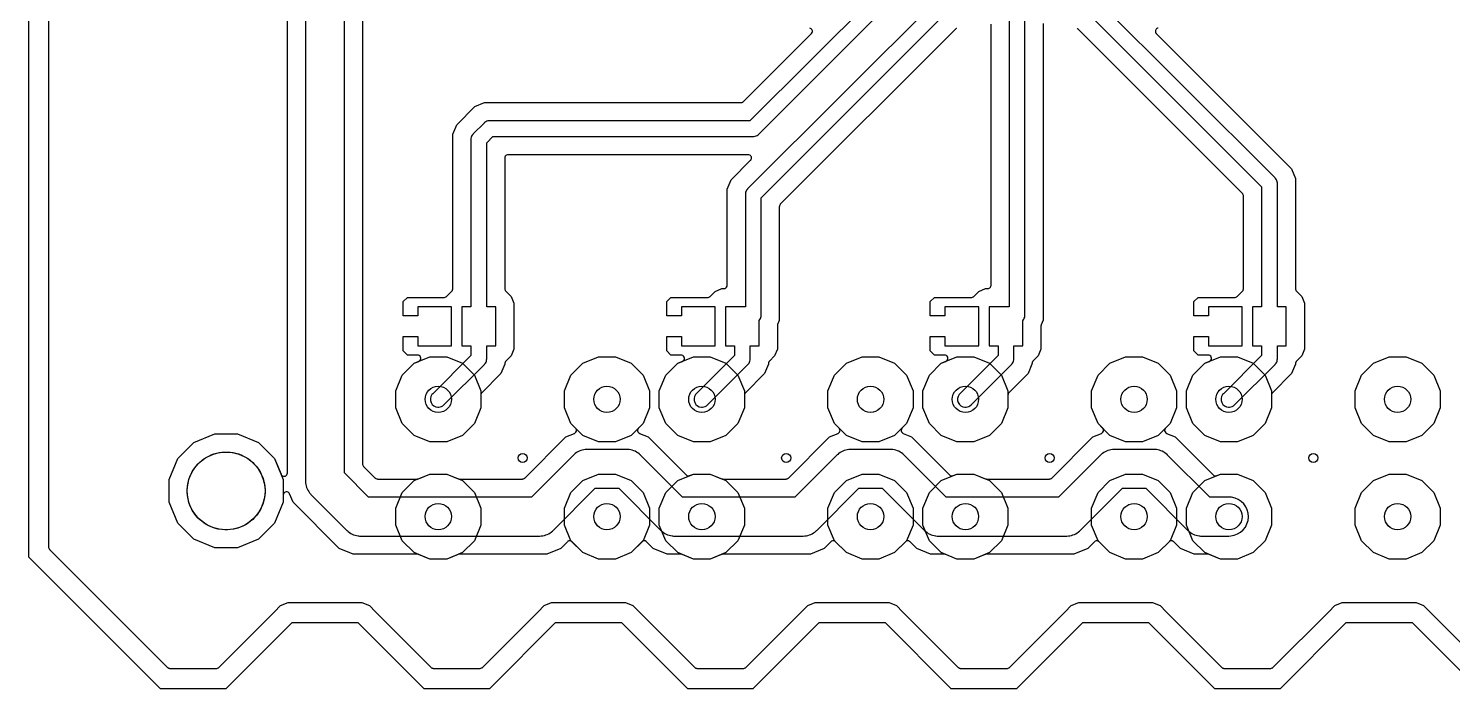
# Model space of a CAD drawing. Header units: millimetres. Extents: x 0 to 160, y -1 to 70.
# Drawn here: x 0 to 54.9, y -1.3 to 24.2 of the extents above; entities that cross this region are included whole.
import ezdxf

# ---------------------------------------------------------------- set-up
doc = ezdxf.new("R2010")
doc.units = ezdxf.units.MM

msp = doc.modelspace()

# ---------------------------------------------------------------- linework, layer by layer
at = {"layer": '16_copper'}
msp.add_lwpolyline([(0.776, 64.396), (0.776, 4.184), (0.777, 4.179), (0.777, 4.173, 0.111436), (0.794, 4.12), (0.798, 4.114), (0.803, 4.106), (0.809, 4.099), (0.813, 4.094), (5.364, -0.457), (5.369, -0.46), (5.372, -0.464, 0.11143), (5.422, -0.49), (5.429, -0.491), (5.439, -0.493), (5.448, -0.493), (5.454, -0.494), (7.246, -0.494), (7.251, -0.493), (7.257, -0.493, 0.111436), (7.31, -0.476), (7.316, -0.472), (7.324, -0.467), (7.331, -0.461), (7.336, -0.457), (9.484, 1.692), (9.484, 1.692), (9.72, 1.928), (10.006, 2.046), (12.854, 2.046), (13.14, 1.928), (13.376, 1.692), (13.376, 1.692), (15.524, -0.457), (15.529, -0.46), (15.532, -0.464, 0.11143), (15.582, -0.49), (15.589, -0.491), (15.599, -0.493), (15.608, -0.493), (15.614, -0.494), (17.406, -0.494), (17.411, -0.493), (17.417, -0.493, 0.111436), (17.47, -0.476), (17.476, -0.472), (17.484, -0.467), (17.491, -0.461), (17.496, -0.457), (19.644, 1.692), (19.644, 1.692), (19.88, 1.928), (20.166, 2.046), (23.014, 2.046), (23.3, 1.928), (23.536, 1.692), (23.536, 1.692), (25.684, -0.457), (25.689, -0.46), (25.692, -0.464, 0.11143), (25.742, -0.49), (25.749, -0.491), (25.759, -0.493), (25.768, -0.493), (25.774, -0.494), (27.566, -0.494), (27.571, -0.493), (27.577, -0.493, 0.111436), (27.63, -0.476), (27.636, -0.472), (27.644, -0.467), (27.651, -0.461), (27.656, -0.457), (29.804, 1.692), (29.804, 1.692), (30.04, 1.928), (30.326, 2.046), (33.174, 2.046), (33.46, 1.928), (33.696, 1.692), (33.696, 1.692), (35.844, -0.457), (35.849, -0.46), (35.852, -0.464, 0.11143), (35.902, -0.49), (35.909, -0.491), (35.919, -0.493), (35.928, -0.493), (35.934, -0.494), (37.726, -0.494), (37.731, -0.493), (37.737, -0.493, 0.111436), (37.79, -0.476), (37.796, -0.472), (37.804, -0.467), (37.811, -0.461), (37.816, -0.457), (39.964, 1.692), (39.964, 1.692), (40.2, 1.928), (40.486, 2.046), (43.334, 2.046), (43.62, 1.928), (43.856, 1.692), (46.004, -0.457), (46.009, -0.46), (46.012, -0.464, 0.11143), (46.062, -0.49), (46.069, -0.491), (46.079, -0.493), (46.088, -0.493), (46.094, -0.494), (47.886, -0.494), (47.891, -0.493), (47.897, -0.493, 0.111436), (47.95, -0.476), (47.956, -0.472), (47.964, -0.467), (47.971, -0.461), (47.976, -0.457), (50.124, 1.692), (50.36, 1.928), (50.646, 2.046), (53.494, 2.046), (53.78, 1.928), (54.016, 1.692), (54.016, 1.692), (56.164, -0.457)], format="xyb", dxfattribs=at)
for points in [[(15.473, 8.241), (14.87, 8.49), (14.409, 8.952), (14.159, 9.554), (14.159, 10.207), (14.409, 10.809), (14.87, 11.271), (15.473, 11.52), (16.125, 11.52), (16.728, 11.271), (17.189, 10.809), (17.439, 10.207), (17.439, 9.554), (17.189, 8.952), (16.728, 8.49), (16.125, 8.241)], [(21.975, 8.241), (21.372, 8.49), (20.911, 8.952), (20.661, 9.554), (20.661, 10.207), (20.911, 10.809), (21.372, 11.271), (21.975, 11.52), (22.627, 11.52), (23.23, 11.271), (23.691, 10.809), (23.941, 10.207), (23.941, 9.554), (23.691, 8.952), (23.23, 8.49), (22.627, 8.241)], [(25.633, 8.241), (25.03, 8.49), (24.569, 8.952), (24.319, 9.554), (24.319, 10.207), (24.569, 10.809), (25.03, 11.271), (25.633, 11.52), (26.285, 11.52), (26.888, 11.271), (27.349, 10.809), (27.599, 10.207), (27.599, 9.554), (27.349, 8.952), (26.888, 8.49), (26.285, 8.241)], [(32.135, 8.241), (31.532, 8.49), (31.071, 8.952), (30.821, 9.554), (30.821, 10.207), (31.071, 10.809), (31.532, 11.271), (32.135, 11.52), (32.787, 11.52), (33.39, 11.271), (33.851, 10.809), (34.101, 10.207), (34.101, 9.554), (33.851, 8.952), (33.39, 8.49), (32.787, 8.241)], [(35.793, 8.241), (35.19, 8.49), (34.729, 8.952), (34.479, 9.554), (34.479, 10.207), (34.729, 10.809), (35.19, 11.271), (35.793, 11.52), (36.445, 11.52), (37.048, 11.271), (37.509, 10.809), (37.759, 10.207), (37.759, 9.554), (37.509, 8.952), (37.048, 8.49), (36.445, 8.241)], [(42.295, 8.241), (41.692, 8.49), (41.231, 8.952), (40.981, 9.554), (40.981, 10.207), (41.231, 10.809), (41.692, 11.271), (42.295, 11.52), (42.947, 11.52), (43.55, 11.271), (44.011, 10.809), (44.261, 10.207), (44.261, 9.554), (44.011, 8.952), (43.55, 8.49), (42.947, 8.241)], [(45.953, 8.241), (45.35, 8.49), (44.889, 8.952), (44.639, 9.554), (44.639, 10.207), (44.889, 10.809), (45.35, 11.271), (45.953, 11.52), (46.605, 11.52), (47.208, 11.271), (47.669, 10.809), (47.919, 10.207), (47.919, 9.554), (47.669, 8.952), (47.208, 8.49), (46.605, 8.241)], [(52.455, 8.241), (51.852, 8.49), (51.391, 8.952), (51.141, 9.554), (51.141, 10.207), (51.391, 10.809), (51.852, 11.271), (52.455, 11.52), (53.107, 11.52), (53.71, 11.271), (54.171, 10.809), (54.421, 10.207), (54.421, 9.554), (54.171, 8.952), (53.71, 8.49), (53.107, 8.241)], [(7.182, 4.15), (6.374, 4.485), (5.755, 5.104), (5.42, 5.912), (5.42, 6.788), (5.755, 7.596), (6.374, 8.215), (7.182, 8.55), (8.058, 8.55), (8.866, 8.215), (9.485, 7.596), (9.82, 6.788), (9.82, 5.912), (9.485, 5.104), (8.866, 4.485), (8.058, 4.15)], [(15.473, 3.72), (14.87, 3.969), (14.409, 4.431), (14.159, 5.033), (14.159, 5.686), (14.409, 6.288), (14.87, 6.75), (15.473, 6.999), (16.125, 6.999), (16.728, 6.75), (17.189, 6.288), (17.439, 5.686), (17.439, 5.033), (17.189, 4.431), (16.728, 3.969), (16.125, 3.72)], [(21.975, 3.72), (21.372, 3.969), (20.911, 4.431), (20.661, 5.033), (20.661, 5.686), (20.911, 6.288), (21.372, 6.75), (21.975, 6.999), (22.627, 6.999), (23.23, 6.75), (23.691, 6.288), (23.941, 5.686), (23.941, 5.033), (23.691, 4.431), (23.23, 3.969), (22.627, 3.72)], [(25.633, 3.72), (25.03, 3.969), (24.569, 4.431), (24.319, 5.033), (24.319, 5.686), (24.569, 6.288), (25.03, 6.75), (25.633, 6.999), (26.285, 6.999), (26.888, 6.75), (27.349, 6.288), (27.599, 5.686), (27.599, 5.033), (27.349, 4.431), (26.888, 3.969), (26.285, 3.72)], [(32.135, 3.72), (31.532, 3.969), (31.071, 4.431), (30.821, 5.033), (30.821, 5.686), (31.071, 6.288), (31.532, 6.75), (32.135, 6.999), (32.787, 6.999), (33.39, 6.75), (33.851, 6.288), (34.101, 5.686), (34.101, 5.033), (33.851, 4.431), (33.39, 3.969), (32.787, 3.72)], [(35.793, 3.72), (35.19, 3.969), (34.729, 4.431), (34.479, 5.033), (34.479, 5.686), (34.729, 6.288), (35.19, 6.75), (35.793, 6.999), (36.445, 6.999), (37.048, 6.75), (37.509, 6.288), (37.759, 5.686), (37.759, 5.033), (37.509, 4.431), (37.048, 3.969), (36.445, 3.72)], [(42.295, 3.72), (41.692, 3.969), (41.231, 4.431), (40.981, 5.033), (40.981, 5.686), (41.231, 6.288), (41.692, 6.75), (42.295, 6.999), (42.947, 6.999), (43.55, 6.75), (44.011, 6.288), (44.261, 5.686), (44.261, 5.033), (44.011, 4.431), (43.55, 3.969), (42.947, 3.72)], [(45.953, 3.72), (45.35, 3.969), (44.889, 4.431), (44.639, 5.033), (44.639, 5.686), (44.889, 6.288), (45.35, 6.75), (45.953, 6.999), (46.605, 6.999), (47.208, 6.75), (47.669, 6.288), (47.919, 5.686), (47.919, 5.033), (47.669, 4.431), (47.208, 3.969), (46.605, 3.72)], [(52.455, 3.72), (51.852, 3.969), (51.391, 4.431), (51.141, 5.033), (51.141, 5.686), (51.391, 6.288), (51.852, 6.75), (52.455, 6.999), (53.107, 6.999), (53.71, 6.75), (54.171, 6.288), (54.421, 5.686), (54.421, 5.033), (54.171, 4.431), (53.71, 3.969), (53.107, 3.72)]]:
    msp.add_lwpolyline(points, close=True, dxfattribs=at)
at = {"layer": '1_copper'}
for points in [[(0.776, 64.396), (0.776, 4.184), (0.777, 4.179), (0.777, 4.173, 0.111436), (0.794, 4.12), (0.798, 4.114), (0.803, 4.106), (0.809, 4.099), (0.813, 4.094), (5.364, -0.457), (5.369, -0.46), (5.372, -0.464, 0.11143), (5.422, -0.49), (5.429, -0.491), (5.439, -0.493), (5.448, -0.493), (5.454, -0.494), (7.246, -0.494), (7.251, -0.493), (7.257, -0.493, 0.111436), (7.31, -0.476), (7.316, -0.472), (7.324, -0.467), (7.331, -0.461), (7.336, -0.457), (9.484, 1.692), (9.484, 1.692), (9.72, 1.928), (10.006, 2.046), (12.854, 2.046), (13.14, 1.928), (13.376, 1.692), (13.376, 1.692), (15.524, -0.457), (15.529, -0.46), (15.532, -0.464, 0.11143), (15.582, -0.49), (15.589, -0.491), (15.599, -0.493), (15.608, -0.493), (15.614, -0.494), (17.406, -0.494), (17.411, -0.493), (17.417, -0.493, 0.111436), (17.47, -0.476), (17.476, -0.472), (17.484, -0.467), (17.491, -0.461), (17.496, -0.457), (19.644, 1.692), (19.644, 1.692), (19.88, 1.928), (20.166, 2.046), (23.014, 2.046), (23.3, 1.928), (23.536, 1.692), (23.536, 1.692), (25.684, -0.457), (25.689, -0.46), (25.692, -0.464, 0.11143), (25.742, -0.49), (25.749, -0.491), (25.759, -0.493), (25.768, -0.493), (25.774, -0.494), (27.566, -0.494), (27.571, -0.493), (27.577, -0.493, 0.111436), (27.63, -0.476), (27.636, -0.472), (27.644, -0.467), (27.651, -0.461), (27.656, -0.457), (29.804, 1.692), (29.804, 1.692), (30.04, 1.928), (30.326, 2.046), (33.174, 2.046), (33.46, 1.928), (33.696, 1.692), (33.696, 1.692), (35.844, -0.457), (35.849, -0.46), (35.852, -0.464, 0.11143), (35.902, -0.49), (35.909, -0.491), (35.919, -0.493), (35.928, -0.493), (35.934, -0.494), (37.726, -0.494), (37.731, -0.493), (37.737, -0.493, 0.111436), (37.79, -0.476), (37.796, -0.472), (37.804, -0.467), (37.811, -0.461), (37.816, -0.457), (39.964, 1.692), (39.964, 1.692), (40.2, 1.928), (40.486, 2.046), (43.334, 2.046), (43.62, 1.928), (43.856, 1.692), (46.004, -0.457), (46.009, -0.46), (46.012, -0.464, 0.11143), (46.062, -0.49), (46.069, -0.491), (46.079, -0.493), (46.088, -0.493), (46.094, -0.494), (47.886, -0.494), (47.891, -0.493), (47.897, -0.493, 0.111436), (47.95, -0.476), (47.956, -0.472), (47.964, -0.467), (47.971, -0.461), (47.976, -0.457), (50.124, 1.692), (50.36, 1.928), (50.646, 2.046), (53.494, 2.046), (53.78, 1.928), (54.016, 1.692), (54.016, 1.692), (56.164, -0.457)], [(12.88, 24.747), (12.88, 7.384), (12.881, 7.379), (12.88, 7.373, 0.111436), (12.897, 7.32), (12.902, 7.314), (12.907, 7.306), (12.913, 7.3), (12.917, 7.294), (13.365, 6.847), (13.369, 6.843), (13.373, 6.839, 0.11143), (13.423, 6.814), (13.43, 6.813), (13.44, 6.81), (13.448, 6.81), (13.455, 6.809), (14.989, 6.809), (14.998, 6.81), (15.006, 6.811), (15.011, 6.812), (15.017, 6.813), (15.03, 6.817), (15.038, 6.819), (15.473, 6.999), (16.125, 6.999), (16.56, 6.819), (16.568, 6.817), (16.576, 6.814), (16.581, 6.813), (16.587, 6.811), (16.6, 6.81), (16.608, 6.809), (19.043, 6.809), (19.048, 6.81), (19.054, 6.81, 0.111436), (19.107, 6.827), (19.113, 6.831), (19.121, 6.837), (19.127, 6.843), (19.133, 6.847), (20.717, 8.431), (21.047, 8.568), (21.055, 8.572), (21.064, 8.576, 0.409203), (21.108, 8.749), (21.105, 8.752), (21.103, 8.756), (21.093, 8.768), (21.088, 8.775), (20.911, 8.952), (20.661, 9.554), (20.661, 10.207), (20.911, 10.809), (21.372, 11.271), (21.975, 11.52), (22.627, 11.52), (23.23, 11.271), (23.691, 10.809), (23.941, 10.207), (23.941, 9.554), (23.691, 8.952), (23.514, 8.775), (23.508, 8.767), (23.502, 8.76, 0.409206), (23.527, 8.584), (23.531, 8.582), (23.534, 8.579), (23.549, 8.572), (23.556, 8.568), (23.886, 8.431), (25.35, 6.967), (25.351, 6.965), (25.353, 6.964, 0.225673), (25.457, 6.931), (25.464, 6.933), (25.48, 6.936), (25.484, 6.938), (25.488, 6.939), (25.633, 6.999), (26.285, 6.999), (26.72, 6.819), (26.728, 6.817), (26.736, 6.814), (26.741, 6.813), (26.747, 6.811), (26.76, 6.81), (26.768, 6.809), (29.203, 6.809), (29.208, 6.81), (29.214, 6.81, 0.111436), (29.267, 6.827), (29.273, 6.831), (29.281, 6.837), (29.287, 6.843), (29.293, 6.847), (30.877, 8.431), (31.207, 8.568), (31.215, 8.572), (31.224, 8.576, 0.409213), (31.268, 8.749), (31.265, 8.752), (31.263, 8.756), (31.253, 8.768), (31.248, 8.775), (31.071, 8.952), (30.821, 9.554), (30.821, 10.207), (31.071, 10.809), (31.532, 11.271), (32.135, 11.52), (32.787, 11.52), (33.39, 11.271), (33.851, 10.809), (34.101, 10.207), (34.101, 9.554), (33.851, 8.952), (33.674, 8.775), (33.668, 8.767), (33.662, 8.76, 0.409206), (33.687, 8.584), (33.691, 8.582), (33.694, 8.579), (33.709, 8.572), (33.716, 8.568), (34.046, 8.431), (35.51, 6.967), (35.511, 6.965), (35.513, 6.964, 0.225673), (35.617, 6.931), (35.624, 6.933), (35.64, 6.936), (35.644, 6.938), (35.648, 6.939), (35.793, 6.999), (36.445, 6.999), (36.88, 6.819), (36.888, 6.817), (36.896, 6.814), (36.901, 6.813), (36.907, 6.811), (36.92, 6.81), (36.928, 6.809), (39.363, 6.809), (39.368, 6.81), (39.374, 6.81, 0.111436), (39.427, 6.827), (39.433, 6.831), (39.441, 6.837), (39.447, 6.843), (39.453, 6.847), (41.037, 8.431), (41.367, 8.568), (41.375, 8.572), (41.384, 8.576, 0.409213), (41.428, 8.749), (41.425, 8.752), (41.423, 8.756), (41.413, 8.768), (41.408, 8.775), (41.231, 8.952), (40.981, 9.554), (40.981, 10.207), (41.231, 10.809), (41.692, 11.271), (42.295, 11.52), (42.947, 11.52), (43.55, 11.271), (44.011, 10.809), (44.261, 10.207), (44.261, 9.554), (44.011, 8.952), (43.834, 8.775), (43.828, 8.767), (43.822, 8.76, 0.409206), (43.847, 8.584), (43.851, 8.582), (43.854, 8.579), (43.869, 8.572), (43.876, 8.568), (44.206, 8.431), (45.67, 6.967), (45.671, 6.965), (45.673, 6.964, 0.225673), (45.777, 6.931), (45.784, 6.933), (45.8, 6.936), (45.804, 6.938), (45.808, 6.939), (45.953, 6.999), (46.605, 6.999), (47.208, 6.75), (47.669, 6.288), (47.919, 5.686), (47.919, 5.033), (47.669, 4.431), (47.208, 3.969), (46.605, 3.72), (45.953, 3.72), (45.518, 3.9), (45.509, 3.902), (45.501, 3.905), (45.497, 3.906), (45.491, 3.908), (45.477, 3.908), (45.469, 3.909), (44.938, 3.909), (44.405, 4.13), (44.148, 4.387), (44.138, 4.396), (44.128, 4.404, 0.284788), (43.994, 4.407), (43.993, 4.407), (43.992, 4.406), (43.97, 4.389), (43.969, 4.388), (43.968, 4.387), (43.55, 3.969), (42.947, 3.72), (42.295, 3.72), (41.692, 3.969), (41.274, 4.387), (41.264, 4.396), (41.254, 4.404, 0.284788), (41.12, 4.407), (41.119, 4.407), (41.118, 4.406), (41.096, 4.389), (41.095, 4.388), (41.095, 4.387), (40.837, 4.13), (40.304, 3.909), (36.928, 3.909), (36.92, 3.908), (36.911, 3.908), (36.907, 3.907), (36.9, 3.906), (36.888, 3.902), (36.88, 3.9), (36.445, 3.72), (35.793, 3.72), (35.358, 3.9), (35.349, 3.902), (35.341, 3.905), (35.337, 3.906), (35.331, 3.908), (35.317, 3.908), (35.309, 3.909), (34.778, 3.909), (34.245, 4.13), (33.988, 4.387), (33.978, 4.396), (33.968, 4.404, 0.284788), (33.834, 4.407), (33.833, 4.407), (33.832, 4.406), (33.81, 4.389), (33.809, 4.388), (33.808, 4.387), (33.39, 3.969), (32.787, 3.72), (32.135, 3.72), (31.532, 3.969), (31.114, 4.387), (31.104, 4.396), (31.094, 4.404, 0.284788), (30.96, 4.407), (30.959, 4.407), (30.958, 4.406), (30.936, 4.389), (30.935, 4.388), (30.935, 4.387), (30.677, 4.13), (30.144, 3.909), (26.768, 3.909), (26.76, 3.908), (26.751, 3.908), (26.747, 3.907), (26.74, 3.906), (26.728, 3.902), (26.72, 3.9), (26.285, 3.72), (25.633, 3.72), (25.198, 3.9), (25.189, 3.902), (25.181, 3.905), (25.177, 3.906), (25.171, 3.908), (25.157, 3.908), (25.149, 3.909), (24.618, 3.909), (24.085, 4.13), (23.828, 4.387), (23.818, 4.396), (23.808, 4.404, 0.284788), (23.674, 4.407), (23.673, 4.407), (23.672, 4.406), (23.65, 4.389), (23.649, 4.388), (23.648, 4.387), (23.23, 3.969), (22.627, 3.72), (21.975, 3.72), (21.372, 3.969), (20.954, 4.387), (20.944, 4.396), (20.934, 4.404, 0.284788), (20.8, 4.407), (20.799, 4.407), (20.798, 4.406), (20.776, 4.389), (20.775, 4.388), (20.775, 4.387), (20.517, 4.13), (19.984, 3.909), (16.608, 3.909), (16.6, 3.908), (16.591, 3.908), (16.587, 3.907), (16.58, 3.906), (16.568, 3.902), (16.56, 3.9), (16.125, 3.72), (15.473, 3.72), (15.038, 3.9), (15.029, 3.902), (15.021, 3.905), (15.017, 3.906), (15.011, 3.908), (14.997, 3.908), (14.989, 3.909), (12.513, 3.909), (11.98, 4.13), (10.201, 5.91), (10.064, 6.239), (10.063, 6.242), (10.062, 6.245, 0.699462), (9.824, 6.223), (9.823, 6.215), (9.82, 6.201), (9.821, 6.195), (9.82, 6.19), (9.82, 5.912), (9.485, 5.104), (8.866, 4.485), (8.058, 4.15), (7.182, 4.15), (6.374, 4.485), (5.755, 5.104), (5.42, 5.912), (5.42, 6.788), (5.755, 7.596), (6.374, 8.215), (7.182, 8.55), (8.058, 8.55), (8.866, 8.215), (9.485, 7.596), (9.736, 6.991), (9.737, 6.988), (9.738, 6.985, 0.699462), (9.976, 7.008), (9.977, 7.016), (9.98, 7.029), (9.979, 7.035), (9.98, 7.04), (9.98, 25.688)], [(10.68, 25.4), (10.68, 6.731), (10.68, 6.724), (10.68, 6.718, 0.161139), (10.836, 6.273), (10.845, 6.263), (10.871, 6.231), (10.891, 6.211), (10.9, 6.201), (12.271, 4.829), (12.276, 4.825), (12.281, 4.82, 0.16114), (12.705, 4.616), (12.719, 4.615), (12.76, 4.611), (12.788, 4.61), (12.802, 4.609), (19.696, 4.609), (19.703, 4.61), (19.709, 4.61, 0.161139), (20.154, 4.765), (20.164, 4.774), (20.196, 4.801), (20.216, 4.82), (20.226, 4.829), (21.849, 6.452), (22.754, 6.452), (24.376, 4.829), (24.381, 4.825), (24.385, 4.82, 0.16114), (24.81, 4.616), (24.823, 4.615), (24.865, 4.611), (24.893, 4.61), (24.906, 4.609), (29.856, 4.609), (29.863, 4.61), (29.869, 4.61, 0.161139), (30.314, 4.765), (30.324, 4.774), (30.356, 4.801), (30.376, 4.82), (30.386, 4.829), (32.009, 6.452), (32.914, 6.452), (34.536, 4.829), (34.541, 4.825), (34.545, 4.82, 0.16114), (34.97, 4.616), (34.983, 4.615), (35.025, 4.611), (35.053, 4.61), (35.066, 4.609), (40.016, 4.609), (40.023, 4.61), (40.029, 4.61, 0.161139), (40.474, 4.765), (40.484, 4.774), (40.516, 4.801), (40.536, 4.82), (40.546, 4.829), (42.169, 6.452), (43.074, 6.452), (44.696, 4.829), (44.701, 4.825), (44.705, 4.82, 0.16114), (45.13, 4.616), (45.143, 4.615), (45.185, 4.611), (45.213, 4.61), (45.226, 4.609), (46.279, 4.609), (46.347, 4.613, 0.895567), (46.375, 6.103), (46.279, 6.109), (45.537, 6.109), (43.915, 7.732), (43.91, 7.736), (43.905, 7.741, 0.16114), (43.481, 7.945), (43.467, 7.946), (43.426, 7.95), (43.398, 7.951), (43.384, 7.952), (41.858, 7.952), (41.852, 7.951), (41.845, 7.951, 0.161139), (41.4, 7.796), (41.39, 7.787), (41.358, 7.76), (41.338, 7.741), (41.328, 7.732), (39.705, 6.109), (35.377, 6.109), (33.755, 7.732), (33.75, 7.736), (33.745, 7.741, 0.16114), (33.321, 7.945), (33.307, 7.946), (33.266, 7.95), (33.238, 7.951), (33.224, 7.952), (31.698, 7.952), (31.692, 7.951), (31.685, 7.951, 0.161139), (31.24, 7.796), (31.23, 7.787), (31.198, 7.76), (31.178, 7.741), (31.168, 7.732), (29.545, 6.109), (25.217, 6.109), (23.595, 7.732), (23.59, 7.736), (23.585, 7.741, 0.16114), (23.161, 7.945), (23.147, 7.946), (23.106, 7.95), (23.078, 7.951), (23.064, 7.952), (21.538, 7.952), (21.532, 7.951), (21.525, 7.951, 0.161139), (21.08, 7.796), (21.07, 7.787), (21.038, 7.76), (21.018, 7.741), (21.008, 7.732), (19.385, 6.109), (13.112, 6.109), (12.18, 7.042), (12.18, 25.089)], [(32.518, 25.329), (27.814, 20.625), (17.78, 20.625), (17.768, 20.624), (17.756, 20.624, 0.144215), (17.595, 20.562), (17.587, 20.555, 0.015626), (17.573, 20.543), (17.564, 20.536), (17.144, 20.116), (17.137, 20.106), (17.128, 20.098, 0.144213), (17.058, 19.941), (17.057, 19.93, 0.015609), (17.056, 19.911), (17.055, 19.9), (17.055, 13.45), (16.71, 13.45), (16.71, 11.95), (17.055, 11.95), (17.055, 11.568), (15.583, 10.096), (15.555, 10.063, 0.595495), (15.779, 9.576), (15.823, 9.577, 0.178544), (16.014, 9.665), (17.576, 11.226), (17.583, 11.235), (17.592, 11.244, 0.144213), (17.662, 11.401), (17.663, 11.412, 0.015609), (17.664, 11.431), (17.665, 11.442), (17.665, 11.95), (18.01, 11.95), (18.01, 13.45), (17.665, 13.45), (17.665, 19.774), (17.906, 20.015), (27.94, 20.015), (27.952, 20.016), (27.964, 20.016, 0.144215), (28.125, 20.078), (28.133, 20.085, 0.015626), (28.147, 20.097), (28.156, 20.104), (32.948, 24.897)], [(35.058, 25.329), (27.724, 17.996), (27.717, 17.986), (27.708, 17.978, 0.144213), (27.638, 17.821), (27.637, 17.81, 0.015609), (27.636, 17.791), (27.635, 17.78), (27.635, 13.45), (26.87, 13.45), (26.87, 11.95), (27.215, 11.95), (27.215, 11.568), (25.743, 10.096), (25.715, 10.063, 0.595495), (25.939, 9.576), (25.983, 9.577, 0.178544), (26.174, 9.665), (27.736, 11.226), (27.743, 11.235), (27.752, 11.244, 0.144213), (27.822, 11.401), (27.823, 11.412, 0.015609), (27.824, 11.431), (27.825, 11.442), (27.825, 11.95), (28.17, 11.95), (28.17, 12.92), (28.172, 12.922, 0.144213), (28.242, 13.079), (28.243, 13.09, 0.015609), (28.244, 13.109), (28.245, 13.12), (28.245, 17.654), (35.488, 24.897)], [(40.711, 24.898), (47.535, 18.074), (47.535, 13.45), (47.19, 13.45), (47.19, 11.95), (47.535, 11.95), (47.535, 11.568), (46.063, 10.096), (46.035, 10.063, 0.595495), (46.259, 9.576), (46.303, 9.577, 0.178544), (46.494, 9.665), (48.056, 11.226), (48.063, 11.235), (48.072, 11.244, 0.144213), (48.142, 11.401), (48.143, 11.412, 0.015609), (48.144, 11.431), (48.145, 11.442), (48.145, 11.95), (48.49, 11.95), (48.49, 13.45), (48.145, 13.45), (48.145, 18.2), (48.144, 18.212), (48.144, 18.224, 0.144215), (48.082, 18.385), (48.075, 18.393, 0.015626), (48.063, 18.407), (48.056, 18.416), (41.15, 25.321)], [(37.805, 24.9), (37.805, 13.45), (37.03, 13.45), (37.03, 11.95), (37.375, 11.95), (37.375, 11.568), (35.903, 10.096), (35.875, 10.063, 0.595495), (36.099, 9.576), (36.143, 9.577, 0.178544), (36.334, 9.665), (37.896, 11.226), (37.903, 11.235), (37.912, 11.244, 0.144213), (37.982, 11.401), (37.983, 11.412, 0.015609), (37.984, 11.431), (37.985, 11.442), (37.985, 11.95), (38.33, 11.95), (38.33, 12.92), (38.333, 12.924), (38.342, 12.932, 0.144213), (38.412, 13.089), (38.413, 13.1, 0.015609), (38.414, 13.119), (38.415, 13.13), (38.415, 24.9)], [(35.777, 24.182, 0.034161), (35.762, 24.175), (35.758, 24.172), (35.752, 24.169), (35.742, 24.16), (35.736, 24.155), (28.982, 17.401), (28.979, 17.397), (28.975, 17.393, 0.11143), (28.949, 17.343), (28.948, 17.336), (28.946, 17.326), (28.946, 17.318), (28.945, 17.311), (28.945, 12.92), (28.88, 12.763), (28.877, 12.755), (28.874, 12.746, 0.060017), (28.87, 12.716), (28.87, 12.715), (28.87, 12.714), (28.87, 11.811), (28.763, 11.553), (28.562, 11.352), (28.559, 11.348), (28.555, 11.344, 0.055546), (28.539, 11.321), (28.536, 11.313), (28.532, 11.305, 0.017593), (28.529, 11.294), (28.528, 11.287), (28.526, 11.277), (28.526, 11.269), (28.525, 11.262), (28.525, 11.242), (28.372, 10.873), (27.636, 10.137), (27.632, 10.132), (27.628, 10.129), (27.628, 10.128), (27.627, 10.127), (27.624, 10.122), (27.624, 10.121), (27.618, 10.115, 0.076959), (27.603, 10.079), (27.602, 10.072), (27.6, 10.062), (27.599, 10.053), (27.599, 10.047), (27.599, 9.554), (27.349, 8.952), (26.888, 8.49), (26.285, 8.241), (25.633, 8.241), (25.03, 8.49), (24.569, 8.952), (24.319, 9.554), (24.319, 10.207), (24.569, 10.809), (25.03, 11.271), (25.208, 11.344), (25.211, 11.346), (25.214, 11.347, 0.699462), (25.191, 11.585), (25.183, 11.586), (25.17, 11.588), (25.164, 11.588), (25.159, 11.589), (24.765, 11.589), (24.606, 11.747), (24.606, 12.3), (25.17, 12.3), (25.17, 11.95), (26.47, 11.95), (26.47, 13.45), (25.17, 13.45), (25.17, 13.1), (24.606, 13.1), (24.606, 13.653), (24.765, 13.811), (26.189, 13.811), (26.194, 13.812), (26.2, 13.812, 0.111436), (26.253, 13.829), (26.259, 13.833), (26.267, 13.838), (26.273, 13.845), (26.279, 13.848), (26.473, 14.043), (26.731, 14.15), (26.808, 14.15, 0.341012), (26.931, 14.245), (26.931, 14.246), (26.932, 14.247), (26.935, 14.275), (26.935, 14.276), (26.935, 14.277), (26.935, 17.98), (27.088, 18.349), (27.837, 19.098), (27.841, 19.103), (27.846, 19.108, 0.562197), (27.773, 19.312), (27.765, 19.314), (27.755, 19.314), (27.748, 19.315), (18.492, 19.315), (18.479, 19.314), (18.466, 19.313, 0.284783), (18.369, 19.22), (18.369, 19.219), (18.368, 19.218), (18.365, 19.19), (18.365, 19.189), (18.365, 19.188), (18.365, 14.138), (18.365, 14.132), (18.365, 14.127, 0.111436), (18.382, 14.074), (18.387, 14.068), (18.392, 14.059), (18.398, 14.053), (18.402, 14.048), (18.603, 13.847), (18.71, 13.589), (18.71, 11.811), (18.603, 11.553), (18.402, 11.352), (18.399, 11.348), (18.395, 11.344, 0.055546), (18.379, 11.321), (18.376, 11.313), (18.372, 11.305, 0.017593), (18.369, 11.294), (18.368, 11.287), (18.366, 11.277), (18.366, 11.269), (18.365, 11.262), (18.365, 11.242), (18.212, 10.873), (17.476, 10.137), (17.472, 10.132), (17.468, 10.129), (17.468, 10.128), (17.467, 10.127), (17.464, 10.122), (17.464, 10.121), (17.458, 10.115, 0.076959), (17.443, 10.079), (17.442, 10.072), (17.44, 10.062), (17.439, 10.053), (17.439, 10.047), (17.439, 9.554), (17.189, 8.952), (16.728, 8.49), (16.125, 8.241), (15.473, 8.241), (14.87, 8.49), (14.409, 8.952), (14.159, 9.554), (14.159, 10.207), (14.409, 10.809), (14.87, 11.271), (15.048, 11.344), (15.051, 11.346), (15.054, 11.347, 0.699462), (15.031, 11.585), (15.023, 11.586), (15.01, 11.588), (15.004, 11.588), (14.999, 11.589), (14.605, 11.589), (14.446, 11.747), (14.446, 12.3), (15.01, 12.3), (15.01, 11.95), (16.31, 11.95), (16.31, 13.45), (15.01, 13.45), (15.01, 13.1), (14.446, 13.1), (14.446, 13.653), (14.605, 13.811), (16.029, 13.811), (16.034, 13.812), (16.04, 13.812, 0.111436), (16.093, 13.829), (16.099, 13.833), (16.107, 13.838), (16.113, 13.845), (16.119, 13.848), (16.318, 14.048), (16.321, 14.052), (16.325, 14.056, 0.11143), (16.351, 14.106), (16.352, 14.113), (16.354, 14.123), (16.354, 14.131), (16.355, 14.138), (16.355, 20.1), (16.508, 20.469), (17.211, 21.172), (17.58, 21.325), (27.471, 21.325), (27.477, 21.325), (27.482, 21.325, 0.111436), (27.535, 21.342), (27.541, 21.347), (27.55, 21.352), (27.556, 21.358), (27.561, 21.362), (30.182, 23.983), (30.186, 23.988), (30.191, 23.993, 0.562197), (30.118, 24.197)], [(39.115, 24.372), (39.115, 12.93), (39.04, 12.749), (39.037, 12.74), (39.034, 12.732), (39.034, 12.728), (39.032, 12.722), (39.031, 12.708), (39.03, 12.7), (39.03, 11.811), (38.923, 11.553), (38.722, 11.352), (38.719, 11.348), (38.715, 11.344, 0.055546), (38.699, 11.321), (38.696, 11.313), (38.692, 11.305, 0.017593), (38.689, 11.294), (38.688, 11.287), (38.686, 11.277), (38.686, 11.269), (38.685, 11.262), (38.685, 11.242), (38.532, 10.873), (37.796, 10.137), (37.792, 10.132), (37.788, 10.129), (37.788, 10.128), (37.787, 10.127), (37.784, 10.122), (37.784, 10.121), (37.778, 10.115, 0.076959), (37.763, 10.079), (37.762, 10.072), (37.76, 10.062), (37.759, 10.053), (37.759, 10.047), (37.759, 9.554), (37.509, 8.952), (37.048, 8.49), (36.445, 8.241), (35.793, 8.241), (35.19, 8.49), (34.729, 8.952), (34.479, 9.554), (34.479, 10.207), (34.729, 10.809), (35.19, 11.271), (35.368, 11.344), (35.371, 11.346), (35.374, 11.347, 0.699462), (35.351, 11.585), (35.343, 11.586), (35.33, 11.588), (35.324, 11.588), (35.319, 11.589), (34.925, 11.589), (34.766, 11.747), (34.766, 12.3), (35.33, 12.3), (35.33, 11.95), (36.63, 11.95), (36.63, 13.45), (35.33, 13.45), (35.33, 13.1), (34.766, 13.1), (34.766, 13.653), (34.925, 13.811), (36.349, 13.811), (36.354, 13.812), (36.36, 13.812, 0.111436), (36.413, 13.829), (36.419, 13.833), (36.427, 13.838), (36.433, 13.845), (36.439, 13.848), (36.633, 14.043), (36.891, 14.15), (36.978, 14.15), (36.991, 14.151), (37.004, 14.153, 0.284783), (37.101, 14.245), (37.101, 14.246), (37.102, 14.247), (37.105, 14.275), (37.105, 14.276), (37.105, 14.277), (37.105, 24.352)], [(43.555, 24.199, 0.562221), (43.462, 24.004), (43.466, 23.996), (43.473, 23.989), (43.478, 23.983), (48.692, 18.769), (48.845, 18.4), (48.845, 14.138), (48.845, 14.132), (48.845, 14.127, 0.111436), (48.862, 14.074), (48.867, 14.068), (48.872, 14.059), (48.878, 14.053), (48.882, 14.048), (49.083, 13.847), (49.19, 13.589), (49.19, 11.811), (49.083, 11.553), (48.882, 11.352), (48.879, 11.348), (48.875, 11.344, 0.055546), (48.859, 11.321), (48.856, 11.313), (48.852, 11.305, 0.017592), (48.849, 11.294), (48.848, 11.287), (48.846, 11.277), (48.846, 11.269), (48.845, 11.262), (48.845, 11.242), (48.692, 10.873), (47.956, 10.137), (47.952, 10.132), (47.948, 10.129), (47.948, 10.128), (47.947, 10.127), (47.944, 10.122), (47.944, 10.121), (47.938, 10.115, 0.076959), (47.923, 10.079), (47.922, 10.072), (47.92, 10.062), (47.919, 10.053), (47.919, 10.047), (47.919, 9.554), (47.669, 8.952), (47.208, 8.49), (46.605, 8.241), (45.953, 8.241), (45.35, 8.49), (44.889, 8.952), (44.639, 9.554), (44.639, 10.207), (44.889, 10.809), (45.35, 11.271), (45.528, 11.344), (45.531, 11.346), (45.534, 11.347, 0.699462), (45.511, 11.585), (45.503, 11.586), (45.49, 11.588), (45.484, 11.588), (45.479, 11.589), (45.085, 11.589), (45.048, 11.626), (45.048, 11.626), (44.926, 11.747), (44.926, 12.3), (45.49, 12.3), (45.49, 11.95), (46.79, 11.95), (46.79, 13.45), (45.49, 13.45), (45.49, 13.1), (44.926, 13.1), (44.926, 13.653), (45.085, 13.811), (46.509, 13.811), (46.514, 13.812), (46.52, 13.812, 0.11143), (46.573, 13.829), (46.579, 13.833), (46.587, 13.838), (46.593, 13.845), (46.599, 13.848), (46.798, 14.048), (46.801, 14.052), (46.805, 14.056, 0.11143), (46.831, 14.106), (46.832, 14.113), (46.834, 14.123), (46.834, 14.131), (46.835, 14.138), (46.835, 17.731), (46.835, 17.737), (46.835, 17.742, 0.111436), (46.818, 17.795), (46.813, 17.801), (46.808, 17.81), (46.802, 17.816), (46.798, 17.821), (40.464, 24.155), (40.457, 24.16), (40.451, 24.166), (40.447, 24.169), (40.442, 24.172), (40.43, 24.178), (40.423, 24.182)]]:
    msp.add_lwpolyline(points, format="xyb", dxfattribs=at)
for points in [[(52.455, 8.241), (51.852, 8.49), (51.391, 8.952), (51.141, 9.554), (51.141, 10.207), (51.391, 10.809), (51.852, 11.271), (52.455, 11.52), (53.107, 11.52), (53.71, 11.271), (54.171, 10.809), (54.421, 10.207), (54.421, 9.554), (54.171, 8.952), (53.71, 8.49), (53.107, 8.241)], [(52.455, 3.72), (51.852, 3.969), (51.391, 4.431), (51.141, 5.033), (51.141, 5.686), (51.391, 6.288), (51.852, 6.75), (52.455, 6.999), (53.107, 6.999), (53.71, 6.75), (54.171, 6.288), (54.421, 5.686), (54.421, 5.033), (54.171, 4.431), (53.71, 3.969), (53.107, 3.72)]]:
    msp.add_lwpolyline(points, close=True, dxfattribs=at)
at = {"layer": 'drills_NPTH'}
msp.add_circle((7.62, 6.35), 1.5, dxfattribs=at)
at = {"layer": 'drills_PTH'}
for centre in [(15.799, 9.881), (22.301, 9.881), (25.959, 9.881), (32.461, 9.881), (36.119, 9.881), (42.621, 9.881), (46.279, 9.881), (52.781, 9.881), (15.799, 5.359), (22.301, 5.359), (25.959, 5.359), (32.461, 5.359), (36.119, 5.359), (42.621, 5.359), (46.279, 5.359), (52.781, 5.359)]:
    msp.add_circle(centre, 0.508, dxfattribs=at)
at = {"layer": 'drills_via_1_16'}
for centre in [(19.05, 7.62), (29.21, 7.62), (39.37, 7.62), (49.53, 7.62)]:
    msp.add_circle(centre, 0.175, dxfattribs=at)
at = {"layer": 'holes'}
msp.add_lwpolyline([(9.12, 6.296), (9.112, 6.19), (9.097, 6.083), (9.074, 5.979), (9.044, 5.876), (9.007, 5.776), (8.962, 5.678), (8.911, 5.584), (8.853, 5.494), (8.789, 5.408), (8.719, 5.327), (8.643, 5.251), (8.562, 5.181), (8.476, 5.117), (8.386, 5.059), (8.292, 5.008), (8.194, 4.963), (8.094, 4.926), (7.991, 4.896), (7.887, 4.873), (7.78, 4.858), (7.674, 4.85), (7.566, 4.85), (7.46, 4.858), (7.354, 4.873), (7.249, 4.896), (7.146, 4.926), (7.046, 4.963), (6.948, 5.008), (6.854, 5.059), (6.764, 5.117), (6.678, 5.181), (6.597, 5.251), (6.521, 5.327), (6.451, 5.408), (6.387, 5.494), (6.329, 5.584), (6.278, 5.678), (6.233, 5.776), (6.196, 5.876), (6.166, 5.979), (6.143, 6.083), (6.128, 6.19), (6.12, 6.296), (6.12, 6.404), (6.128, 6.51), (6.143, 6.617), (6.166, 6.721), (6.196, 6.824), (6.233, 6.924), (6.278, 7.022), (6.329, 7.116), (6.387, 7.206), (6.451, 7.292), (6.521, 7.373), (6.597, 7.449), (6.678, 7.519), (6.764, 7.583), (6.854, 7.641), (6.948, 7.692), (7.046, 7.737), (7.146, 7.774), (7.249, 7.804), (7.354, 7.827), (7.46, 7.842), (7.566, 7.85), (7.674, 7.85), (7.78, 7.842), (7.887, 7.827), (7.991, 7.804), (8.094, 7.774), (8.194, 7.737), (8.292, 7.692), (8.386, 7.641), (8.476, 7.583), (8.562, 7.519), (8.643, 7.449), (8.719, 7.373), (8.789, 7.292), (8.853, 7.206), (8.911, 7.116), (8.962, 7.022), (9.007, 6.924), (9.044, 6.824), (9.074, 6.721), (9.097, 6.617), (9.112, 6.51), (9.12, 6.404), (9.12, 6.296)], close=True, dxfattribs=at)
at = {"layer": 'outline'}
msp.add_lwpolyline([(0, 64.77), (0, 3.81), (0, 3.81), (5.08, -1.27), (7.62, -1.27), (10.16, 1.27), (12.7, 1.27), (15.24, -1.27), (17.78, -1.27), (20.32, 1.27), (22.86, 1.27), (25.4, -1.27), (27.94, -1.27), (30.48, 1.27), (33.02, 1.27), (35.56, -1.27), (38.1, -1.27), (40.64, 1.27), (43.18, 1.27), (45.72, -1.27), (48.26, -1.27), (50.8, 1.27), (53.34, 1.27), (55.88, -1.27)], dxfattribs=at)

doc.saveas('drawing.dxf')
